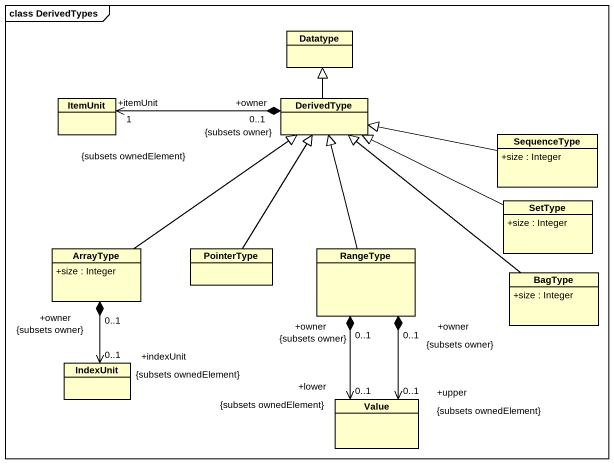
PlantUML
@startuml
mainframe class DerivedTypes
hide circle
hide empty members
skinparam classAttributeIconSize 0
class Datatype
class ItemUnit
class DerivedType
class SequenceType {
  +size : Integer
}
class SetType {
  +size : Integer
}
class ArrayType {
  +size : Integer
}
class PointerType
class RangeType
class BagType {
  +size : Integer
}
class IndexUnit
class Value
DerivedType -up-|> Datatype
DerivedType "+owner\n0..1\n{subsets owner}" *-left-> "+itemUnit\n1\n{subsets ownedElement}" ItemUnit
SequenceType -left-|> DerivedType
SetType -left-|> DerivedType
ArrayType -up-|> DerivedType
ArrayType "+owner\n0..1\n{subsets owner}" *--> "+indexUnit\n0..1\n{subsets ownedElement}" IndexUnit
PointerType -up-|> DerivedType
RangeType -up-|> DerivedType
RangeType "+owner\n0..1\n{subsets owner}" *--> "0..1\n{subsets ownedElement}\n+lower" Value
RangeType "+owner\n0..1\n{subsets owner}" *--> "+upper\n0..1\n{subsets ownedElement}" Value
BagType -up-|> DerivedType
@enduml
